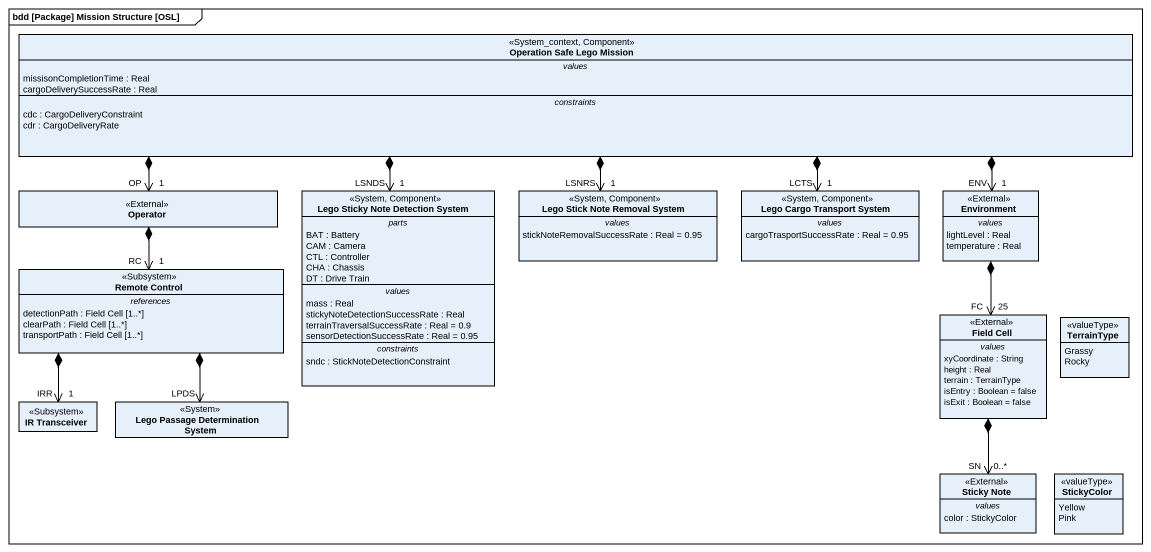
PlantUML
@startuml
mainframe bdd [Package] Mission Structure [OSL]
hide circle
hide empty members
class "Operation Safe Lego Mission" as Operation_Safe_Lego_Mission <<System_context, Component>> {
  -- values --
  missisonCompletionTime : Real
  cargoDeliverySuccessRate : Real
  -- constraints --
  cdc : CargoDeliveryConstraint
  cdr : CargoDeliveryRate
}
class Operator <<External>>
class "Lego Sticky Note Detection System" as Lego_Sticky_Note_Detection <<System, Component>> {
  -- parts --
  BAT : Battery
  CAM : Camera
  CTL : Controller
  CHA : Chassis
  DT : Drive Train
  -- values --
  mass : Real
  stickyNoteDetectionSuccessRate : Real
  terrainTraversalSuccessRate : Real = 0.9
  sensorDetectionSuccessRate : Real = 0.95
  -- constraints --
  sndc : StickNoteDetectionConstraint
}
class "Lego Stick Note Removal System" as Lego_Stick_Note_Removal <<System, Component>> {
  -- values --
  stickNoteRemovalSuccessRate : Real = 0.95
}
class "Lego Cargo Transport System" as Lego_Cargo_Transport_System <<System, Component>> {
  -- values --
  cargoTrasportSuccessRate : Real = 0.95
}
class Environment <<External>> {
  -- values --
  lightLevel : Real
  temperature : Real
}
class "Remote Control" as Remote_Control <<Subsystem>> {
  -- references --
  detectionPath : Field Cell [1..*]
  clearPath : Field Cell [1..*]
  transportPath : Field Cell [1..*]
}
class "Field Cell" as Field_Cell <<External>> {
  -- values --
  xyCoordinate : String
  height : Real
  terrain : TerrainType
  isEntry : Boolean = false
  isExit : Boolean = false
}
enum TerrainType <<valueType>> {
  Grassy
  Rocky
}
class "IR Transceiver" as IR_Transceiver <<Subsystem>>
class "Lego Passage Determination System" as Lego_Passage_Determination <<System>>
class "Sticky Note" as Sticky_Note <<External>> {
  -- values --
  color : StickyColor
}
enum StickyColor <<valueType>> {
  Yellow
  Pink
}
Operation_Safe_Lego_Mission *-left-> "OP\n1" Operator
Operation_Safe_Lego_Mission *--> "LSNDS\n1" Lego_Sticky_Note_Detection
Operation_Safe_Lego_Mission *--> "LSNRS\n1" Lego_Stick_Note_Removal
Operation_Safe_Lego_Mission *-right-> "LCTS\n1" Lego_Cargo_Transport_System
Operation_Safe_Lego_Mission *-right-> "ENV\n1" Environment
Operator *--> "RC\n1" Remote_Control
Environment *--> "FC\n25" Field_Cell
Remote_Control *--> "IRR\n1" IR_Transceiver
Remote_Control *--> "LPDS" Lego_Passage_Determination
Field_Cell *--> "SN\n0..*" Sticky_Note
@enduml
